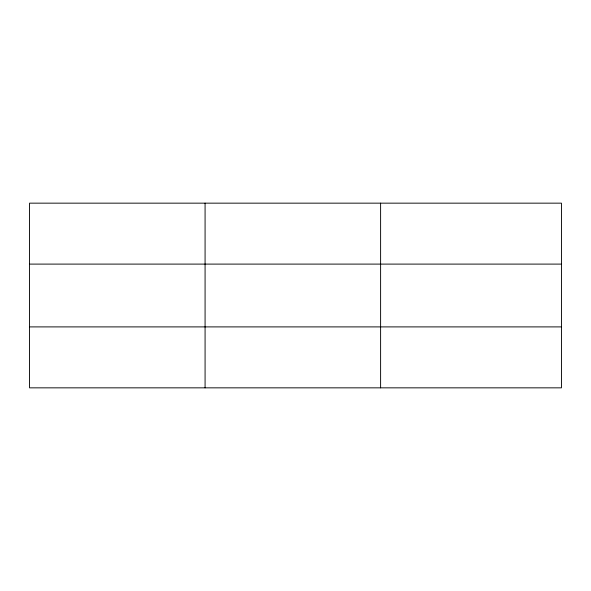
<?xml version="1.0" encoding="UTF-8"?>
<svg xmlns="http://www.w3.org/2000/svg" width="591" height="591" viewBox="0 0 591 591"><rect width="100%" height="100%" fill="white"/><g stroke="black" fill="none" stroke-linecap="round" stroke-linejoin="round"><path stroke-width="0.89" d="M205.077 203.156L205.077 387.844M380.604 203.156L380.604 387.844M561.45 326.897L561.45 387.844L29.55 387.844L29.55 203.156L561.45 203.156L561.45 326.897L29.55 326.897M29.55 264.103L561.45 264.103"/></g></svg>
